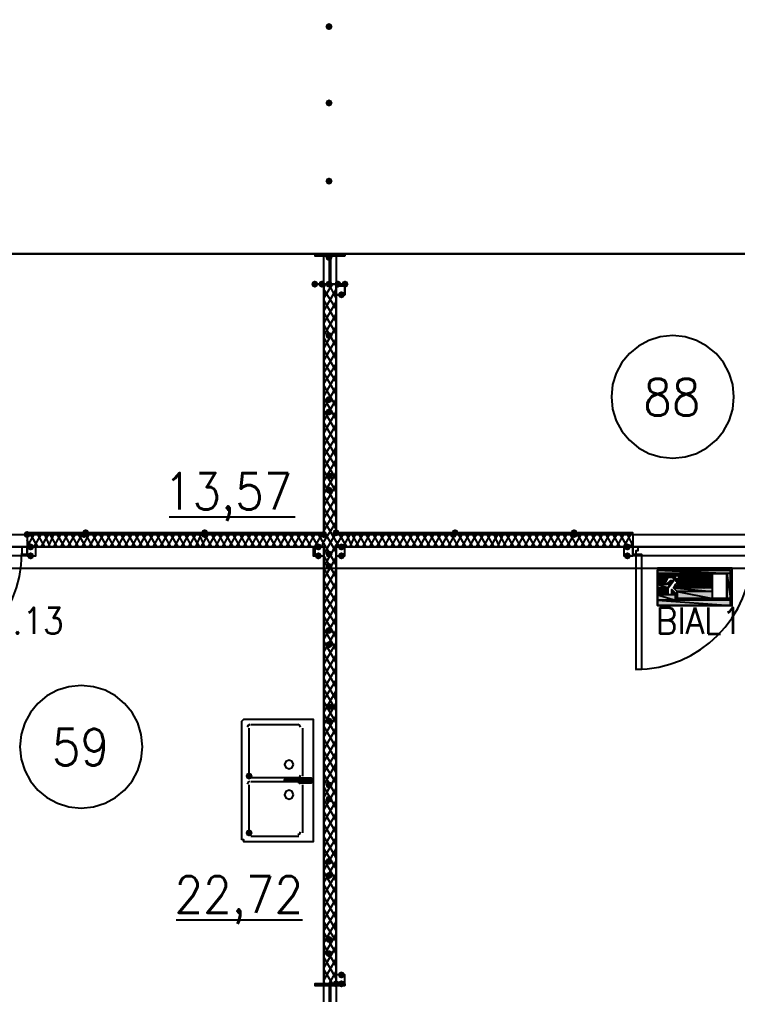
# Model space of a CAD drawing. Header units: millimetres. Extents: x 0 to 420, y 0 to 297.
# Drawn here: x 300.34 to 317.46, y 140.8 to 164.04 of the extents above; entities that cross this region are included whole.
import ezdxf

# ---------------------------------------------------------------- set-up
doc = ezdxf.new("R2010")
doc.units = ezdxf.units.MM
doc.layers.get('0').update_dxf_attribs({"linetype": 'CONTINUOUS'})
doc.styles.get("Standard").update_dxf_attribs({"font": 'STANDARD'})

msp = doc.modelspace()

# ---------------------------------------------------------------- hatches: boundary and pattern name
at = {"true_color": 0x000007}
for points in [[(307.805667, 163.872333), (307.780796, 163.812537), (307.721, 163.787667), (307.661204, 163.812537), (307.636333, 163.872333), (307.661204, 163.932129), (307.721, 163.957), (307.780796, 163.932129)], [(307.805667, 162.052), (307.780796, 161.992204), (307.721, 161.967333), (307.661204, 161.992204), (307.636333, 162.052), (307.661204, 162.111796), (307.721, 162.136667), (307.780796, 162.111796)], [(307.805667, 160.189333), (307.780796, 160.129537), (307.721, 160.104667), (307.661204, 160.129537), (307.636333, 160.189333), (307.661204, 160.249129), (307.721, 160.274), (307.780796, 160.249129)], [(307.805667, 158.369), (307.780796, 158.309204), (307.721, 158.284333), (307.661204, 158.309204), (307.636333, 158.369), (307.661204, 158.428796), (307.721, 158.453667), (307.780796, 158.428796)], [(307.467, 157.734), (307.442129, 157.674204), (307.382333, 157.649333), (307.322538, 157.674204), (307.297667, 157.734), (307.322537, 157.793796), (307.382333, 157.818667), (307.442129, 157.793796)], [(307.636333, 157.734), (307.611463, 157.674204), (307.551667, 157.649333), (307.491871, 157.674204), (307.467, 157.734), (307.491871, 157.793796), (307.551667, 157.818667), (307.611462, 157.793796)], [(307.805667, 157.734), (307.780796, 157.674204), (307.721, 157.649333), (307.661204, 157.674204), (307.636333, 157.734), (307.661204, 157.793796), (307.721, 157.818667), (307.780796, 157.793796)], [(308.017333, 157.734), (307.992462, 157.674204), (307.932667, 157.649333), (307.872871, 157.674204), (307.848, 157.734), (307.872871, 157.793796), (307.932667, 157.818667), (307.992462, 157.793796)], [(308.186667, 157.734), (308.161796, 157.674204), (308.102, 157.649333), (308.042204, 157.674204), (308.017333, 157.734), (308.042204, 157.793796), (308.102, 157.818667), (308.161796, 157.793796)], [(308.102, 157.48), (308.077129, 157.420204), (308.017333, 157.395333), (307.957538, 157.420204), (307.932667, 157.48), (307.957537, 157.539796), (308.017333, 157.564667), (308.077129, 157.539796)], [(307.805667, 156.506333), (307.780796, 156.446537), (307.721, 156.421667), (307.661204, 156.446537), (307.636333, 156.506333), (307.661204, 156.566129), (307.721, 156.591), (307.780796, 156.566129)], [(307.805667, 154.982333), (307.780796, 154.922537), (307.721, 154.897667), (307.661204, 154.922537), (307.636333, 154.982333), (307.661204, 155.042129), (307.721, 155.067), (307.780796, 155.042129)], [(307.805667, 154.686), (307.780796, 154.626204), (307.721, 154.601333), (307.661204, 154.626204), (307.636333, 154.686), (307.661204, 154.745796), (307.721, 154.770667), (307.780796, 154.745796)], [(307.805667, 153.162), (307.780796, 153.102204), (307.721, 153.077333), (307.661204, 153.102204), (307.636333, 153.162), (307.661204, 153.221796), (307.721, 153.246667), (307.780796, 153.221796)], [(307.805667, 152.823333), (307.780796, 152.763537), (307.721, 152.738667), (307.661204, 152.763537), (307.636333, 152.823333), (307.661204, 152.883129), (307.721, 152.908), (307.780796, 152.883129)], [(300.609, 151.765), (300.584129, 151.705204), (300.524333, 151.680333), (300.464538, 151.705204), (300.439667, 151.765), (300.464537, 151.824796), (300.524333, 151.849667), (300.584129, 151.824796)], [(300.693667, 151.468667), (300.668796, 151.408871), (300.609, 151.384), (300.549204, 151.408871), (300.524333, 151.468667), (300.549204, 151.528462), (300.609, 151.553333), (300.668796, 151.528463)], [(307.551667, 151.468667), (307.526796, 151.408871), (307.467, 151.384), (307.407204, 151.408871), (307.382333, 151.468667), (307.407204, 151.528462), (307.467, 151.553333), (307.526796, 151.528463)], [(308.102, 151.468667), (308.077129, 151.408871), (308.017333, 151.384), (307.957538, 151.408871), (307.932667, 151.468667), (307.957537, 151.528462), (308.017333, 151.553333), (308.077129, 151.528463)], [(314.917667, 151.468667), (314.892796, 151.408871), (314.833, 151.384), (314.773204, 151.408871), (314.748333, 151.468667), (314.773204, 151.528462), (314.833, 151.553333), (314.892796, 151.528463)], [(300.693667, 151.257), (300.668796, 151.197204), (300.609, 151.172333), (300.549204, 151.197204), (300.524333, 151.257), (300.549204, 151.316796), (300.609, 151.341667), (300.668796, 151.316796)], [(307.551667, 151.257), (307.526796, 151.197204), (307.467, 151.172333), (307.407204, 151.197204), (307.382333, 151.257), (307.407204, 151.316796), (307.467, 151.341667), (307.526796, 151.316796)], [(307.805667, 151.299333), (307.780796, 151.239537), (307.721, 151.214667), (307.661204, 151.239537), (307.636333, 151.299333), (307.661204, 151.359129), (307.721, 151.384), (307.780796, 151.359129)], [(308.102, 151.257), (308.077129, 151.197204), (308.017333, 151.172333), (307.957538, 151.197204), (307.932667, 151.257), (307.957537, 151.316796), (308.017333, 151.341667), (308.077129, 151.316796)], [(314.917667, 151.257), (314.892796, 151.197204), (314.833, 151.172333), (314.773204, 151.197204), (314.748333, 151.257), (314.773204, 151.316796), (314.833, 151.341667), (314.892796, 151.316796)], [(307.805667, 151.003), (307.780796, 150.943204), (307.721, 150.918333), (307.661204, 150.943204), (307.636333, 151.003), (307.661204, 151.062796), (307.721, 151.087667), (307.780796, 151.062796)], [(307.805667, 149.479), (307.780796, 149.419204), (307.721, 149.394333), (307.661204, 149.419204), (307.636333, 149.479), (307.661204, 149.538796), (307.721, 149.563667), (307.780796, 149.538796)], [(307.805667, 149.140333), (307.780796, 149.080537), (307.721, 149.055667), (307.661204, 149.080537), (307.636333, 149.140333), (307.661204, 149.200129), (307.721, 149.225), (307.780796, 149.200129)], [(307.805667, 147.658667), (307.780796, 147.598871), (307.721, 147.574), (307.661204, 147.598871), (307.636333, 147.658667), (307.661204, 147.718462), (307.721, 147.743333), (307.780796, 147.718463)], [(307.805667, 147.32), (307.780796, 147.260204), (307.721, 147.235333), (307.661204, 147.260204), (307.636333, 147.32), (307.661204, 147.379796), (307.721, 147.404667), (307.780796, 147.379796)], [(305.900667, 146.007667), (305.875796, 145.947871), (305.816, 145.923), (305.756204, 145.947871), (305.731333, 146.007667), (305.756204, 146.067462), (305.816, 146.092333), (305.875796, 146.067463)], [(307.805667, 145.796), (307.780796, 145.736204), (307.721, 145.711333), (307.661204, 145.736204), (307.636333, 145.796), (307.661204, 145.855796), (307.721, 145.880667), (307.780796, 145.855796)], [(307.805667, 145.457333), (307.780796, 145.397537), (307.721, 145.372667), (307.661204, 145.397537), (307.636333, 145.457333), (307.661204, 145.517129), (307.721, 145.542), (307.780796, 145.517129)], [(305.900667, 144.653), (305.875796, 144.593204), (305.816, 144.568333), (305.756204, 144.593204), (305.731333, 144.653), (305.756204, 144.712796), (305.816, 144.737667), (305.875796, 144.712796)], [(307.805667, 143.975667), (307.780796, 143.915871), (307.721, 143.891), (307.661204, 143.915871), (307.636333, 143.975667), (307.661204, 144.035462), (307.721, 144.060333), (307.780796, 144.035463)], [(307.805667, 143.637), (307.780796, 143.577204), (307.721, 143.552333), (307.661204, 143.577204), (307.636333, 143.637), (307.661204, 143.696796), (307.721, 143.721667), (307.780796, 143.696796)], [(307.805667, 142.113), (307.780796, 142.053204), (307.721, 142.028333), (307.661204, 142.053204), (307.636333, 142.113), (307.661204, 142.172796), (307.721, 142.197667), (307.780796, 142.172796)], [(307.805667, 141.774333), (307.780796, 141.714537), (307.721, 141.689667), (307.661204, 141.714537), (307.636333, 141.774333), (307.661204, 141.834129), (307.721, 141.859), (307.780796, 141.834129)], [(308.102, 141.266333), (308.077129, 141.206537), (308.017333, 141.181667), (307.957538, 141.206537), (307.932667, 141.266333), (307.957537, 141.326129), (308.017333, 141.351), (308.077129, 141.326129)], [(307.975, 141.054667), (307.950129, 140.994871), (307.890333, 140.97), (307.830538, 140.994871), (307.805667, 141.054667), (307.830537, 141.114462), (307.890333, 141.139333), (307.950129, 141.114463)], [(308.102, 141.054667), (308.077129, 140.994871), (308.017333, 140.97), (307.957538, 140.994871), (307.932667, 141.054667), (307.957537, 141.114462), (308.017333, 141.139333), (308.077129, 141.114463)]]:
    msp.add_hatch(color=0, dxfattribs=at).paths.add_polyline_path(points, flags=0)
h = msp.add_hatch(color=0, dxfattribs=at)
h.paths.add_polyline_path([(307.594, 151.807333), (300.524333, 151.807333), (307.594, 151.765)], flags=0)
h.paths.add_polyline_path([(300.524333, 151.807333), (307.594, 151.765), (300.524333, 151.765)], flags=0)
at = {"true_color": 0x0000fe}
for points in [[(301.963667, 151.765), (301.938796, 151.705204), (301.879, 151.680333), (301.819204, 151.705204), (301.794333, 151.765), (301.819204, 151.824796), (301.879, 151.849667), (301.938796, 151.824796)], [(302.006, 151.807333), (301.981129, 151.747537), (301.921333, 151.722667), (301.861537, 151.747537), (301.836667, 151.807333), (301.861537, 151.867129), (301.921333, 151.892), (301.981129, 151.867129)], [(304.842333, 151.807333), (304.817462, 151.747537), (304.757667, 151.722667), (304.697871, 151.747537), (304.673, 151.807333), (304.697871, 151.867129), (304.757667, 151.892), (304.817462, 151.867129)], [(304.842333, 151.765), (304.817462, 151.705204), (304.757667, 151.680333), (304.697871, 151.705204), (304.673, 151.765), (304.697871, 151.824796), (304.757667, 151.849667), (304.817462, 151.824796)], [(307.678667, 151.765), (307.653796, 151.705204), (307.594, 151.680333), (307.534204, 151.705204), (307.509333, 151.765), (307.534204, 151.824796), (307.594, 151.849667), (307.653796, 151.824796)], [(307.975, 151.807333), (307.950129, 151.747537), (307.890333, 151.722667), (307.830538, 151.747537), (307.805667, 151.807333), (307.830537, 151.867129), (307.890333, 151.892), (307.950129, 151.867129)], [(307.975, 151.807333), (307.950129, 151.747537), (307.890333, 151.722667), (307.830538, 151.747537), (307.805667, 151.807333), (307.830537, 151.867129), (307.890333, 151.892), (307.950129, 151.867129)], [(310.769, 151.765), (310.744129, 151.705204), (310.684333, 151.680333), (310.624537, 151.705204), (310.599667, 151.765), (310.624537, 151.824796), (310.684333, 151.849667), (310.744129, 151.824796)], [(310.811333, 151.807333), (310.786462, 151.747537), (310.726667, 151.722667), (310.666871, 151.747537), (310.642, 151.807333), (310.666871, 151.867129), (310.726667, 151.892), (310.786462, 151.867129)], [(313.647667, 151.807333), (313.622796, 151.747537), (313.563, 151.722667), (313.503204, 151.747537), (313.478333, 151.807333), (313.503204, 151.867129), (313.563, 151.892), (313.622796, 151.867129)], [(313.647667, 151.765), (313.622796, 151.705204), (313.563, 151.680333), (313.503204, 151.705204), (313.478333, 151.765), (313.503204, 151.824796), (313.563, 151.849667), (313.622796, 151.824796)]]:
    msp.add_hatch(color=0, dxfattribs=at).paths.add_polyline_path(points, flags=0)
at = {"true_color": 0x000007}
h = msp.add_hatch(color=0, dxfattribs=at)
h.paths.add_polyline_path([(314.96, 151.807333), (307.890333, 151.807333), (314.96, 151.765)], flags=0)
h.paths.add_polyline_path([(307.890333, 151.807333), (314.96, 151.765), (307.890333, 151.765)], flags=0)
at = {"true_color": 0x000052}
h = msp.add_hatch(color=0, dxfattribs=at)
h.paths.add_polyline_path([(317.288333, 150.918333), (315.552667, 150.918333), (317.288333, 150.833667)], flags=0)
h.paths.add_polyline_path([(315.552667, 150.918333), (317.288333, 150.833667), (315.552667, 150.833667)], flags=0)
h = msp.add_hatch(color=0, dxfattribs=at)
h.paths.add_polyline_path([(316.865, 150.833667), (315.552667, 150.833667), (316.865, 150.791333)], flags=0)
h.paths.add_polyline_path([(315.552667, 150.833667), (316.865, 150.791333), (315.552667, 150.791333)], flags=0)
h = msp.add_hatch(color=0, dxfattribs=at)
h.paths.add_polyline_path([(315.976, 150.791333), (315.552667, 150.791333)], flags=0)
h.paths.add_polyline_path([(315.976, 150.791333), (315.552667, 150.791333), (316.018333, 150.791333)], flags=0)
h = msp.add_hatch(color=0, dxfattribs=at)
h.paths.add_polyline_path([(315.552667, 150.791333), (315.976, 150.791333)], flags=0)
h.paths.add_polyline_path([(315.976, 150.791333), (315.552667, 150.791333)], flags=0)
h = msp.add_hatch(color=0, dxfattribs=at)
h.paths.add_polyline_path([(315.976, 150.791333), (315.552667, 150.791333), (315.976, 150.749)], flags=0)
h.paths.add_polyline_path([(315.552667, 150.791333), (315.976, 150.749), (315.552667, 150.749)], flags=0)
h = msp.add_hatch(color=0, dxfattribs=at)
h.paths.add_polyline_path([(315.552667, 150.749), (315.976, 150.749)], flags=0)
h.paths.add_polyline_path([(315.976, 150.749), (315.552667, 150.749)], flags=0)
h.paths.add_polyline_path([(315.976, 150.749), (315.552667, 150.749)], flags=0)
h.paths.add_polyline_path([(315.552667, 150.749), (315.976, 150.749)], flags=0)
h = msp.add_hatch(color=0, dxfattribs=at)
h.paths.add_polyline_path([(315.552667, 150.749), (315.976, 150.749)], flags=0)
h.paths.add_polyline_path([(315.976, 150.749), (315.552667, 150.749)], flags=0)
h = msp.add_hatch(color=0, dxfattribs=at)
h.paths.add_polyline_path([(315.806667, 150.749), (315.552667, 150.749), (315.722, 150.579667)], flags=0)
h.paths.add_polyline_path([(315.552667, 150.749), (315.722, 150.579667), (315.552667, 150.579667)], flags=0)
h = msp.add_hatch(color=0, dxfattribs=at)
h.paths.add_polyline_path([(315.933667, 150.664333), (315.849, 150.664333), (315.849, 150.579667)], flags=0)
h.paths.add_polyline_path([(315.849, 150.664333), (315.849, 150.579667), (315.764333, 150.579667)], flags=0)
h = msp.add_hatch(color=0, dxfattribs=at)
h.paths.add_polyline_path([(315.976, 150.749), (315.933667, 150.749), (315.976, 150.706667)], flags=0)
h.paths.add_polyline_path([(315.933667, 150.749), (315.976, 150.706667), (315.933667, 150.706667)], flags=0)
h = msp.add_hatch(color=0, dxfattribs=at)
h.paths.add_polyline_path([(315.933667, 150.706667), (315.976, 150.706667)], flags=0)
h.paths.add_polyline_path([(315.976, 150.706667), (315.933667, 150.706667)], flags=0)
h = msp.add_hatch(color=0, dxfattribs=at)
h.paths.add_polyline_path([(315.933667, 150.706667), (315.976, 150.706667)], flags=0)
h.paths.add_polyline_path([(315.976, 150.706667), (315.933667, 150.706667)], flags=0)
h = msp.add_hatch(color=0, dxfattribs=at)
h.paths.add_polyline_path([(316.018333, 150.791333), (315.976, 150.791333)], flags=0)
h.paths.add_polyline_path([(315.976, 150.791333), (316.018333, 150.791333)], flags=0)
h = msp.add_hatch(color=0, dxfattribs=at)
h.paths.add_polyline_path([(316.018333, 150.664333), (315.976, 150.706667)], flags=0)
h.paths.add_polyline_path([(316.018333, 150.664333), (315.976, 150.706667), (316.018333, 150.706667)], flags=0)
h = msp.add_hatch(color=0, dxfattribs=at)
h.paths.add_polyline_path([(315.976, 150.706667), (315.976, 150.664333)], flags=0)
h.paths.add_polyline_path([(315.976, 150.664333), (315.976, 150.706667)], flags=0)
h = msp.add_hatch(color=0, dxfattribs=at)
h.paths.add_polyline_path([(315.976, 150.664333), (316.018333, 150.664333)], flags=0)
h.paths.add_polyline_path([(316.018333, 150.664333), (315.976, 150.664333)], flags=0)
h = msp.add_hatch(color=0, dxfattribs=at)
h.paths.add_polyline_path([(315.976, 150.664333), (316.865, 150.664333)], flags=0)
h.paths.add_polyline_path([(316.865, 150.664333), (315.976, 150.664333)], flags=0)
h = msp.add_hatch(color=0, dxfattribs=at)
h.paths.add_polyline_path([(316.018333, 150.791333), (316.865, 150.791333)], flags=0)
h.paths.add_polyline_path([(316.865, 150.791333), (316.018333, 150.791333)], flags=0)
for points in [[(316.018333, 150.791333), (316.060667, 150.791333)], [(316.060667, 150.791333), (316.060667, 150.749)], [(316.060667, 150.749), (316.060667, 150.706667)], [(315.891333, 150.452667), (315.933667, 150.410333), (315.891333, 150.410333)]]:
    msp.add_hatch(color=0, dxfattribs=at).paths.add_polyline_path(points, flags=0)
h = msp.add_hatch(color=0, dxfattribs=at)
h.paths.add_polyline_path([(316.018333, 150.791333), (316.865, 150.791333)], flags=0)
h.paths.add_polyline_path([(316.865, 150.791333), (316.018333, 150.791333)], flags=0)
h = msp.add_hatch(color=0, dxfattribs=at)
h.paths.add_polyline_path([(316.060667, 150.664333), (316.060667, 150.706667)], flags=0)
h.paths.add_polyline_path([(316.060667, 150.706667), (316.060667, 150.664333), (316.018333, 150.664333)], flags=0)
h = msp.add_hatch(color=0, dxfattribs=at)
h.paths.add_polyline_path([(316.865, 150.664333), (316.060667, 150.664333)], flags=0)
h.paths.add_polyline_path([(316.060667, 150.664333), (316.865, 150.664333), (316.018333, 150.664333)], flags=0)
h = msp.add_hatch(color=0, dxfattribs=at)
h.paths.add_polyline_path([(316.865, 150.664333), (316.018333, 150.664333), (316.865, 150.622)], flags=0)
h.paths.add_polyline_path([(316.018333, 150.664333), (316.865, 150.622), (316.018333, 150.622)], flags=0)
h = msp.add_hatch(color=0, dxfattribs=at)
h.paths.add_polyline_path([(316.653333, 150.622), (316.018333, 150.622), (316.695667, 150.579667)], flags=0)
h.paths.add_polyline_path([(316.018333, 150.622), (316.695667, 150.579667), (316.018333, 150.579667)], flags=0)
h = msp.add_hatch(color=0, dxfattribs=at)
h.paths.add_polyline_path([(316.060667, 150.791333), (316.865, 150.791333)], flags=0)
h.paths.add_polyline_path([(316.865, 150.791333), (316.060667, 150.791333)], flags=0)
h = msp.add_hatch(color=0, dxfattribs=at)
h.paths.add_polyline_path([(316.060667, 150.791333), (316.865, 150.791333)], flags=0)
h.paths.add_polyline_path([(316.865, 150.791333), (316.060667, 150.791333)], flags=0)
h = msp.add_hatch(color=0, dxfattribs=at)
h.paths.add_polyline_path([(316.865, 150.791333), (316.060667, 150.791333), (316.865, 150.749)], flags=0)
h.paths.add_polyline_path([(316.060667, 150.791333), (316.865, 150.749), (316.060667, 150.749)], flags=0)
h = msp.add_hatch(color=0, dxfattribs=at)
h.paths.add_polyline_path([(316.865, 150.749), (316.060667, 150.749)], flags=0)
h.paths.add_polyline_path([(316.060667, 150.749), (316.865, 150.749), (316.103, 150.749)], flags=0)
h = msp.add_hatch(color=0, dxfattribs=at)
h.paths.add_polyline_path([(316.865, 150.749), (316.060667, 150.749)], flags=0)
h.paths.add_polyline_path([(316.060667, 150.749), (316.865, 150.749), (316.103, 150.749)], flags=0)
h = msp.add_hatch(color=0, dxfattribs=at)
h.paths.add_polyline_path([(316.865, 150.706667), (316.103, 150.706667)], flags=0)
h.paths.add_polyline_path([(316.103, 150.706667), (316.865, 150.706667), (316.060667, 150.706667)], flags=0)
h = msp.add_hatch(color=0, dxfattribs=at)
h.paths.add_polyline_path([(316.060667, 150.706667), (316.865, 150.706667)], flags=0)
h.paths.add_polyline_path([(316.865, 150.706667), (316.060667, 150.706667)], flags=0)
h = msp.add_hatch(color=0, dxfattribs=at)
h.paths.add_polyline_path([(316.060667, 150.706667), (316.865, 150.706667)], flags=0)
h.paths.add_polyline_path([(316.865, 150.706667), (316.060667, 150.706667)], flags=0)
h = msp.add_hatch(color=0, dxfattribs=at)
h.paths.add_polyline_path([(316.060667, 150.706667), (316.865, 150.706667)], flags=0)
h.paths.add_polyline_path([(316.865, 150.706667), (316.060667, 150.706667)], flags=0)
h = msp.add_hatch(color=0, dxfattribs=at)
h.paths.add_polyline_path([(316.060667, 150.706667), (316.865, 150.706667)], flags=0)
h.paths.add_polyline_path([(316.865, 150.706667), (316.060667, 150.706667)], flags=0)
h = msp.add_hatch(color=0, dxfattribs=at)
h.paths.add_polyline_path([(316.060667, 150.706667), (316.865, 150.706667)], flags=0)
h.paths.add_polyline_path([(316.865, 150.706667), (316.060667, 150.706667)], flags=0)
h = msp.add_hatch(color=0, dxfattribs=at)
h.paths.add_polyline_path([(316.865, 150.706667), (316.060667, 150.706667), (316.865, 150.664333)], flags=0)
h.paths.add_polyline_path([(316.060667, 150.706667), (316.865, 150.664333), (316.060667, 150.664333)], flags=0)
h = msp.add_hatch(color=0, dxfattribs=at)
h.paths.add_polyline_path([(316.103, 150.749), (316.865, 150.749)], flags=0)
h.paths.add_polyline_path([(316.865, 150.749), (316.103, 150.749)], flags=0)
h = msp.add_hatch(color=0, dxfattribs=at)
h.paths.add_polyline_path([(316.103, 150.749), (316.865, 150.749)], flags=0)
h.paths.add_polyline_path([(316.865, 150.749), (316.103, 150.749)], flags=0)
h = msp.add_hatch(color=0, dxfattribs=at)
h.paths.add_polyline_path([(316.865, 150.749), (316.103, 150.749), (316.865, 150.706667)], flags=0)
h.paths.add_polyline_path([(316.103, 150.749), (316.865, 150.706667), (316.103, 150.706667)], flags=0)
h = msp.add_hatch(color=0, dxfattribs=at)
h.paths.add_polyline_path([(316.865, 150.622), (316.738, 150.622), (316.865, 150.537333)], flags=0)
h.paths.add_polyline_path([(316.738, 150.622), (316.865, 150.537333), (316.780333, 150.537333)], flags=0)
h = msp.add_hatch(color=0, dxfattribs=at)
h.paths.add_polyline_path([(317.288333, 150.833667), (317.203667, 150.833667), (317.288333, 150.241)], flags=0)
h.paths.add_polyline_path([(317.203667, 150.833667), (317.288333, 150.241), (317.203667, 150.241)], flags=0)
h = msp.add_hatch(color=0, dxfattribs=at)
h.paths.add_polyline_path([(315.764333, 150.579667), (315.552667, 150.579667)], flags=0)
h.paths.add_polyline_path([(315.764333, 150.579667), (315.552667, 150.579667), (315.722, 150.579667)], flags=0)
h = msp.add_hatch(color=0, dxfattribs=at)
h.paths.add_polyline_path([(315.849, 150.579667), (315.552667, 150.579667), (315.806667, 150.495)], flags=0)
h.paths.add_polyline_path([(315.552667, 150.579667), (315.806667, 150.495), (315.552667, 150.495)], flags=0)
h = msp.add_hatch(color=0, dxfattribs=at)
h.paths.add_polyline_path([(315.806667, 150.495), (315.552667, 150.495), (315.806667, 150.368)], flags=0)
h.paths.add_polyline_path([(315.552667, 150.495), (315.806667, 150.368), (315.552667, 150.368)], flags=0)
h = msp.add_hatch(color=0, dxfattribs=at)
h.paths.add_polyline_path([(315.933667, 150.410333), (315.891333, 150.410333), (315.976, 150.368)], flags=0)
h.paths.add_polyline_path([(315.891333, 150.410333), (315.976, 150.368), (315.891333, 150.368)], flags=0)
h = msp.add_hatch(color=0, dxfattribs=at)
h.paths.add_polyline_path([(316.695667, 150.537333), (315.976, 150.537333), (316.653333, 150.495)], flags=0)
h.paths.add_polyline_path([(315.976, 150.537333), (316.653333, 150.495), (315.933667, 150.495)], flags=0)
h = msp.add_hatch(color=0, dxfattribs=at)
h.paths.add_polyline_path([(316.865, 150.495), (315.933667, 150.495), (316.865, 150.410333)], flags=0)
h.paths.add_polyline_path([(315.933667, 150.495), (316.865, 150.410333), (316.018333, 150.410333)], flags=0)
h = msp.add_hatch(color=0, dxfattribs=at)
h.paths.add_polyline_path([(316.865, 150.410333), (316.018333, 150.410333), (316.865, 150.241)], flags=0)
h.paths.add_polyline_path([(316.018333, 150.410333), (316.865, 150.241), (316.018333, 150.241)], flags=0)
h = msp.add_hatch(color=0, dxfattribs=at)
h.paths.add_polyline_path([(316.738, 150.579667), (316.145333, 150.579667)], flags=0)
h.paths.add_polyline_path([(316.738, 150.579667), (316.145333, 150.579667), (316.695667, 150.579667)], flags=0)
h = msp.add_hatch(color=0, dxfattribs=at)
h.paths.add_polyline_path([(316.187667, 150.579667), (316.145333, 150.579667), (316.187667, 150.537333)], flags=0)
h.paths.add_polyline_path([(316.145333, 150.579667), (316.187667, 150.537333), (316.145333, 150.537333)], flags=0)
h = msp.add_hatch(color=0, dxfattribs=at)
h.paths.add_polyline_path([(316.695667, 150.537333), (316.145333, 150.537333)], flags=0)
h.paths.add_polyline_path([(316.695667, 150.537333), (316.145333, 150.537333), (316.738, 150.537333)], flags=0)
h = msp.add_hatch(color=0, dxfattribs=at)
h.paths.add_polyline_path([(316.865, 150.537333), (316.780333, 150.537333), (316.865, 150.495)], flags=0)
h.paths.add_polyline_path([(316.780333, 150.537333), (316.865, 150.495), (316.738, 150.495)], flags=0)
h = msp.add_hatch(color=0, dxfattribs=at)
h.paths.add_polyline_path([(315.679667, 150.368), (315.552667, 150.368), (315.679667, 150.325667)], flags=0)
h.paths.add_polyline_path([(315.552667, 150.368), (315.679667, 150.325667), (315.552667, 150.325667)], flags=0)
h = msp.add_hatch(color=0, dxfattribs=at)
h.paths.add_polyline_path([(315.976, 150.325667), (315.552667, 150.325667), (315.976, 150.198667)], flags=0)
h.paths.add_polyline_path([(315.552667, 150.325667), (315.976, 150.198667), (315.552667, 150.198667)], flags=0)
h = msp.add_hatch(color=0, dxfattribs=at)
h.paths.add_polyline_path([(317.288333, 150.198667), (315.552667, 150.198667), (317.288333, 150.071667)], flags=0)
h.paths.add_polyline_path([(315.552667, 150.198667), (317.288333, 150.071667), (315.552667, 150.071667)], flags=0)
h = msp.add_hatch(color=0, dxfattribs=at)
h.paths.add_polyline_path([(315.976, 150.368), (315.891333, 150.368), (315.976, 150.325667)], flags=0)
h.paths.add_polyline_path([(315.891333, 150.368), (315.976, 150.325667), (315.891333, 150.325667)], flags=0)
h = msp.add_hatch(color=0, dxfattribs=at)
h.paths.add_polyline_path([(317.288333, 150.241), (316.018333, 150.241), (317.288333, 150.198667)], flags=0)
h.paths.add_polyline_path([(316.018333, 150.241), (317.288333, 150.198667), (316.018333, 150.198667)], flags=0)

# ---------------------------------------------------------------- linework, layer by layer
at = {"color": 0, "true_color": 0x000008}
msp.add_lwpolyline([(255.185333, 158.453667), (376.639667, 158.453667), (376.639667, 169.291), (255.185333, 169.291)], close=True, dxfattribs=at)
at = {"color": 0, "true_color": 0x0000ab}
for points in [[(290.491333, 151.765), (307.594, 151.765), (307.594, 158.453667), (290.491333, 158.453667)], [(307.890333, 151.765), (324.993, 151.765), (324.993, 158.453667), (307.890333, 158.453667)]]:
    msp.add_lwpolyline(points, close=True, dxfattribs=at)
at = {"color": 0, "true_color": 0x000007}
for points in [[(307.382333, 158.453667), (307.382333, 158.411333)], [(307.551667, 158.453667), (307.551667, 158.411333)], [(307.721, 158.453667), (307.721, 157.734)], [(307.932667, 158.453667), (307.932667, 158.411333)], [(308.102, 158.453667), (308.102, 158.411333)], [(307.594, 157.649333), (307.636333, 157.734)], [(307.594, 157.395333), (307.805667, 157.734)], [(307.594, 157.734), (307.594, 151.765)], [(307.890333, 151.765), (307.890333, 157.734), (307.594, 157.734)], [(307.594, 157.099), (307.890333, 157.607)], [(307.890333, 157.141333), (307.594, 157.607)], [(307.890333, 157.395333), (307.721, 157.734)], [(307.890333, 157.691667), (307.890333, 157.734)], [(308.017333, 157.734), (308.017333, 157.691667)], [(307.890333, 156.845), (307.594, 157.353)], [(307.594, 156.802667), (307.890333, 157.310667)], [(307.890333, 156.548667), (307.594, 157.056667)], [(307.594, 156.506333), (307.890333, 157.014333)], [(307.890333, 156.252333), (307.594, 156.760333)], [(307.594, 156.21), (307.890333, 156.718)], [(307.890333, 155.956), (307.594, 156.464)], [(307.594, 155.913667), (307.890333, 156.421667)], [(317.373, 155.045833), (317.343328, 155.340175), (317.258227, 155.614326), (317.12357, 155.862413), (316.94523, 156.078563), (316.72908, 156.256903), (316.480993, 156.39156), (316.206842, 156.476661), (315.9125, 156.506333), (315.618158, 156.476661), (315.344007, 156.39156), (315.09592, 156.256903), (314.87977, 156.078563), (314.70143, 155.862413), (314.566773, 155.614326), (314.481672, 155.340175), (314.452, 155.045833)], [(307.890333, 155.659667), (307.594, 156.167667)], [(307.594, 155.617333), (307.890333, 156.125333)], [(307.890333, 155.405667), (307.594, 155.871333)], [(307.594, 155.363333), (307.890333, 155.829)], [(307.890333, 155.109333), (307.594, 155.617333)], [(307.594, 155.067), (307.890333, 155.575)], [(307.890333, 154.813), (307.594, 155.321)], [(307.594, 154.770667), (307.890333, 155.278667)], [(307.890333, 154.516667), (307.594, 155.024667)], [(314.452, 155.045833), (314.481672, 154.751492), (314.566773, 154.477341), (314.70143, 154.229254), (314.87977, 154.013104), (315.09592, 153.834764), (315.344007, 153.700107), (315.618158, 153.615005), (315.9125, 153.585333), (316.206842, 153.615005), (316.480993, 153.700107), (316.72908, 153.834764), (316.94523, 154.013104), (317.12357, 154.229254), (317.258227, 154.477341), (317.343328, 154.751492), (317.373, 155.045833)], [(307.594, 154.474333), (307.890333, 154.982333)], [(307.890333, 154.220333), (307.594, 154.728333)], [(307.594, 154.178), (307.890333, 154.686)], [(307.890333, 153.924), (307.594, 154.432)], [(307.594, 153.881667), (307.890333, 154.389667)], [(307.890333, 153.627667), (307.594, 154.135667)], [(307.594, 153.627667), (307.890333, 154.093333)], [(307.594, 153.331333), (307.890333, 153.839333)], [(307.890333, 153.373667), (307.594, 153.839333)], [(307.890333, 153.077333), (307.594, 153.585333)], [(307.594, 153.035), (307.890333, 153.543)], [(307.890333, 152.781), (307.594, 153.289)], [(307.594, 152.738667), (307.890333, 153.246667)], [(307.890333, 152.484667), (307.594, 152.992667)], [(307.594, 152.442333), (307.890333, 152.950333)], [(307.890333, 152.188333), (307.594, 152.696333)], [(307.594, 152.146), (307.890333, 152.654)], [(307.890333, 151.892), (307.594, 152.4)], [(307.594, 151.849667), (307.890333, 152.357667)], [(303.911, 152.188333), (306.916667, 152.188333)], [(307.890333, 151.595667), (307.594, 152.103667)], [(307.594, 151.595667), (307.890333, 152.061333)], [(307.594, 151.765), (300.524333, 151.765), (307.594, 151.807333), (300.524333, 151.807333)], [(300.524333, 151.468667), (300.693667, 151.765)], [(300.524333, 151.765), (300.524333, 151.468667)], [(300.524333, 151.765), (300.524333, 151.468667)], [(307.594, 151.765), (300.524333, 151.765)], [(300.778333, 151.468667), (300.609, 151.765)], [(300.693667, 151.468667), (300.863, 151.765)], [(300.947667, 151.468667), (300.778333, 151.765)], [(300.863, 151.468667), (301.032333, 151.765)], [(301.074667, 151.468667), (300.947667, 151.765)], [(301.032333, 151.468667), (301.159333, 151.765)], [(301.244, 151.468667), (301.074667, 151.765)], [(301.159333, 151.468667), (301.328667, 151.765)], [(301.413333, 151.468667), (301.244, 151.765)], [(301.328667, 151.468667), (301.498, 151.765)], [(301.582667, 151.468667), (301.413333, 151.765)], [(301.498, 151.468667), (301.667333, 151.765)], [(301.752, 151.468667), (301.582667, 151.765)], [(301.667333, 151.468667), (301.836667, 151.765)], [(301.921333, 151.468667), (301.752, 151.765)], [(301.836667, 151.468667), (302.006, 151.765)], [(302.090667, 151.468667), (301.921333, 151.765)], [(302.006, 151.468667), (302.175333, 151.765)], [(302.26, 151.468667), (302.090667, 151.765)], [(302.175333, 151.468667), (302.344667, 151.765)], [(302.429333, 151.468667), (302.26, 151.765)], [(302.344667, 151.468667), (302.514, 151.765)], [(302.598667, 151.468667), (302.429333, 151.765)], [(302.514, 151.468667), (302.683333, 151.765)], [(302.768, 151.468667), (302.598667, 151.765)], [(302.683333, 151.468667), (302.852667, 151.765)], [(302.937333, 151.468667), (302.768, 151.765)], [(302.852667, 151.468667), (303.022, 151.765)], [(303.106667, 151.468667), (302.937333, 151.765)], [(303.022, 151.468667), (303.191333, 151.765)], [(303.276, 151.468667), (303.106667, 151.765)], [(303.191333, 151.468667), (303.360667, 151.765)], [(303.445333, 151.468667), (303.276, 151.765)], [(303.360667, 151.468667), (303.53, 151.765)], [(303.614667, 151.468667), (303.445333, 151.765)], [(303.53, 151.468667), (303.699333, 151.765)], [(303.784, 151.468667), (303.614667, 151.765)], [(303.699333, 151.468667), (303.868667, 151.765)], [(303.953333, 151.468667), (303.784, 151.765)], [(303.868667, 151.468667), (304.038, 151.765)], [(304.122667, 151.468667), (303.953333, 151.765)], [(304.038, 151.468667), (304.207333, 151.765)], [(304.292, 151.468667), (304.122667, 151.765)], [(304.207333, 151.468667), (304.376667, 151.765)], [(304.461333, 151.468667), (304.292, 151.765)], [(304.376667, 151.468667), (304.546, 151.765)], [(304.630667, 151.468667), (304.461333, 151.765)], [(304.546, 151.468667), (304.673, 151.765)], [(304.757667, 151.468667), (304.630667, 151.765)], [(304.673, 151.468667), (304.842333, 151.765)], [(304.927, 151.468667), (304.757667, 151.765)], [(304.842333, 151.468667), (305.011667, 151.765)], [(305.096333, 151.468667), (304.927, 151.765)], [(305.011667, 151.468667), (305.181, 151.765)], [(305.265667, 151.468667), (305.096333, 151.765)], [(305.181, 151.468667), (305.350333, 151.765)], [(305.435, 151.468667), (305.265667, 151.765)], [(305.350333, 151.468667), (305.519667, 151.765)], [(305.604333, 151.468667), (305.435, 151.765)], [(305.519667, 151.468667), (305.689, 151.765)], [(305.773667, 151.468667), (305.604333, 151.765)], [(305.689, 151.468667), (305.858333, 151.765)], [(305.943, 151.468667), (305.773667, 151.765)], [(305.858333, 151.468667), (306.027667, 151.765)], [(306.112333, 151.468667), (305.943, 151.765)], [(306.027667, 151.468667), (306.197, 151.765)], [(306.281667, 151.468667), (306.112333, 151.765)], [(306.197, 151.468667), (306.366333, 151.765)], [(306.451, 151.468667), (306.281667, 151.765)], [(306.366333, 151.468667), (306.535667, 151.765)], [(306.620333, 151.468667), (306.451, 151.765)], [(306.535667, 151.468667), (306.705, 151.765)], [(306.789667, 151.468667), (306.620333, 151.765)], [(306.705, 151.468667), (306.874333, 151.765)], [(306.959, 151.468667), (306.789667, 151.765)], [(306.874333, 151.468667), (307.043667, 151.765)], [(307.128333, 151.468667), (306.959, 151.765)], [(307.043667, 151.468667), (307.213, 151.765)], [(307.297667, 151.468667), (307.128333, 151.765)], [(307.213, 151.468667), (307.382333, 151.765)], [(307.467, 151.468667), (307.297667, 151.765)], [(307.382333, 151.468667), (307.551667, 151.765)], [(307.594, 151.553333), (307.467, 151.765)], [(307.890333, 151.341667), (307.594, 151.849667)], [(307.594, 151.299333), (307.890333, 151.807333)], [(314.96, 151.807333), (307.890333, 151.807333), (314.96, 151.807333), (307.890333, 151.765)], [(307.890333, 151.511), (308.059667, 151.765)], [(314.96, 151.765), (307.890333, 151.765)], [(308.144333, 151.468667), (307.975, 151.765)], [(308.059667, 151.468667), (308.229, 151.765)], [(308.271333, 151.468667), (308.144333, 151.765)], [(308.229, 151.468667), (308.356, 151.765)], [(308.440667, 151.468667), (308.271333, 151.765)], [(308.356, 151.468667), (308.525333, 151.765)], [(308.61, 151.468667), (308.440667, 151.765)], [(308.525333, 151.468667), (308.694667, 151.765)], [(308.779333, 151.468667), (308.61, 151.765)], [(308.694667, 151.468667), (308.864, 151.765)], [(308.948667, 151.468667), (308.779333, 151.765)], [(308.864, 151.468667), (309.033333, 151.765)], [(309.118, 151.468667), (308.948667, 151.765)], [(309.033333, 151.468667), (309.202667, 151.765)], [(309.287333, 151.468667), (309.118, 151.765)], [(309.202667, 151.468667), (309.372, 151.765)], [(309.456667, 151.468667), (309.287333, 151.765)], [(309.372, 151.468667), (309.541333, 151.765)], [(309.626, 151.468667), (309.456667, 151.765)], [(309.541333, 151.468667), (309.710667, 151.765)], [(309.795333, 151.468667), (309.626, 151.765)], [(309.710667, 151.468667), (309.88, 151.765)], [(309.964667, 151.468667), (309.795333, 151.765)], [(309.88, 151.468667), (310.049333, 151.765)], [(310.134, 151.468667), (309.964667, 151.765)], [(310.049333, 151.468667), (310.218667, 151.765)], [(310.303333, 151.468667), (310.134, 151.765)], [(310.218667, 151.468667), (310.388, 151.765)], [(310.472667, 151.468667), (310.303333, 151.765)], [(310.388, 151.468667), (310.557333, 151.765)], [(310.642, 151.468667), (310.472667, 151.765)], [(310.557333, 151.468667), (310.726667, 151.765)], [(310.811333, 151.468667), (310.642, 151.765)], [(310.726667, 151.468667), (310.896, 151.765)], [(310.980667, 151.468667), (310.811333, 151.765)], [(310.896, 151.468667), (311.065333, 151.765)], [(311.15, 151.468667), (310.980667, 151.765)], [(311.065333, 151.468667), (311.234667, 151.765)], [(311.319333, 151.468667), (311.15, 151.765)], [(311.234667, 151.468667), (311.404, 151.765)], [(311.488667, 151.468667), (311.319333, 151.765)], [(311.404, 151.468667), (311.573333, 151.765)], [(311.658, 151.468667), (311.488667, 151.765)], [(311.573333, 151.468667), (311.742667, 151.765)], [(311.785, 151.468667), (311.658, 151.765)], [(311.742667, 151.468667), (311.869667, 151.765)], [(311.954333, 151.468667), (311.785, 151.765)], [(311.869667, 151.468667), (312.039, 151.765)], [(312.123667, 151.468667), (311.954333, 151.765)], [(312.039, 151.468667), (312.208333, 151.765)], [(312.293, 151.468667), (312.123667, 151.765)], [(312.208333, 151.468667), (312.377667, 151.765)], [(312.462333, 151.468667), (312.293, 151.765)], [(312.377667, 151.468667), (312.547, 151.765)], [(312.631667, 151.468667), (312.462333, 151.765)], [(312.547, 151.468667), (312.716333, 151.765)], [(312.801, 151.468667), (312.631667, 151.765)], [(312.716333, 151.468667), (312.885667, 151.765)], [(312.970333, 151.468667), (312.801, 151.765)], [(312.885667, 151.468667), (313.055, 151.765)], [(313.139667, 151.468667), (312.970333, 151.765)], [(313.055, 151.468667), (313.224333, 151.765)], [(313.309, 151.468667), (313.139667, 151.765)], [(313.224333, 151.468667), (313.393667, 151.765)], [(313.478333, 151.468667), (313.309, 151.765)], [(313.393667, 151.468667), (313.563, 151.765)], [(313.647667, 151.468667), (313.478333, 151.765)], [(313.563, 151.468667), (313.732333, 151.765)], [(313.817, 151.468667), (313.647667, 151.765)], [(313.732333, 151.468667), (313.901667, 151.765)], [(313.986333, 151.468667), (313.817, 151.765)], [(313.901667, 151.468667), (314.071, 151.765)], [(314.155667, 151.468667), (313.986333, 151.765)], [(314.071, 151.468667), (314.240333, 151.765)], [(314.325, 151.468667), (314.155667, 151.765)], [(314.240333, 151.468667), (314.409667, 151.765)], [(314.494333, 151.468667), (314.325, 151.765)], [(314.409667, 151.468667), (314.579, 151.765)], [(314.663667, 151.468667), (314.494333, 151.765)], [(314.579, 151.468667), (314.748333, 151.765)], [(314.833, 151.468667), (314.663667, 151.765)], [(314.748333, 151.468667), (314.917667, 151.765)], [(314.96, 151.511), (314.833, 151.765)], [(314.96, 151.765), (314.96, 151.468667)], [(314.96, 151.765), (314.96, 151.468667)], [(300.609, 151.468667), (300.524333, 151.638)], [(307.551667, 151.468667), (307.594, 151.595667)], [(307.890333, 151.045333), (307.594, 151.553333)], [(307.975, 151.468667), (307.890333, 151.595667)], [(314.917667, 151.468667), (314.96, 151.595667)], [(297.6245, 148.547667), (297.908006, 148.561982), (298.183323, 148.604001), (298.449056, 148.672328), (298.703812, 148.76557), (298.946197, 148.882333), (299.174817, 149.021223), (299.388279, 149.180847), (299.585189, 149.359811), (299.764153, 149.556721), (299.923777, 149.770183), (300.062667, 149.998803), (300.17943, 150.241188), (300.272672, 150.495944), (300.340999, 150.761677), (300.383018, 151.036994), (300.397333, 151.3205)], [(299.042667, 151.468667), (300.524333, 151.468667), (300.524333, 151.384)], [(300.524333, 151.384), (300.524333, 151.257), (299.042667, 151.257)], [(300.524333, 151.468667), (307.594, 151.468667)], [(307.594, 151.003), (307.890333, 151.511)], [(307.594, 151.468667), (307.594, 141.054667), (307.890333, 141.054667), (307.890333, 151.468667)], [(307.890333, 151.468667), (314.96, 151.468667)], [(314.96, 151.384), (314.96, 151.468667), (316.441667, 151.468667)], [(316.441667, 151.257), (314.96, 151.257), (314.96, 151.384)], [(315.0235, 148.547667), (315.307006, 148.561982), (315.582323, 148.604001), (315.848056, 148.672328), (316.102812, 148.76557), (316.345197, 148.882333), (316.573817, 149.021223), (316.787279, 149.180847), (316.984189, 149.359811), (317.163153, 149.556721), (317.322777, 149.770183), (317.461667, 149.998803), (317.57843, 150.241188), (317.671672, 150.495944), (317.739999, 150.761677), (317.782018, 151.036994), (317.796333, 151.3205)], [(316.441667, 151.468667), (317.881, 151.468667), (317.881, 151.384)], [(317.881, 151.384), (317.881, 151.257), (316.441667, 151.257)], [(307.890333, 150.749), (307.594, 151.257)], [(307.594, 150.706667), (307.890333, 151.214667)], [(307.890333, 150.452667), (307.594, 150.960667)], [(307.594, 150.410333), (307.890333, 150.918333)], [(307.890333, 150.156333), (307.594, 150.664333)], [(307.594, 150.114), (307.890333, 150.622)], [(307.890333, 149.86), (307.594, 150.368)], [(307.594, 149.86), (307.890333, 150.325667)], [(307.594, 149.563667), (307.890333, 150.071667)], [(307.890333, 149.606), (307.594, 150.071667)], [(307.890333, 149.309667), (307.594, 149.817667)], [(307.594, 149.267333), (307.890333, 149.775333)], [(307.890333, 149.013333), (307.594, 149.521333)], [(307.594, 148.971), (307.890333, 149.479)], [(307.890333, 148.717), (307.594, 149.225)], [(307.594, 148.674667), (307.890333, 149.182667)], [(307.890333, 148.420667), (307.594, 148.928667)], [(307.594, 148.378333), (307.890333, 148.886333)], [(307.890333, 148.124333), (307.594, 148.632333)], [(307.594, 148.082), (307.890333, 148.59)], [(307.890333, 147.828), (307.594, 148.336)], [(307.594, 147.828), (307.890333, 148.293667)], [(303.276, 146.706167), (303.246328, 147.000508), (303.161227, 147.274659), (303.02657, 147.522746), (302.84823, 147.738896), (302.63208, 147.917236), (302.383993, 148.051893), (302.109842, 148.136995), (301.8155, 148.166667), (301.521158, 148.136995), (301.247007, 148.051893), (300.99892, 147.917236), (300.78277, 147.738896), (300.60443, 147.522746), (300.469773, 147.274659), (300.384672, 147.000508), (300.355, 146.706167)], [(307.890333, 147.574), (307.594, 148.082)], [(307.594, 147.531667), (307.890333, 148.039667)], [(307.890333, 147.277667), (307.594, 147.785667)], [(307.594, 147.235333), (307.890333, 147.743333)], [(307.890333, 146.981333), (307.594, 147.489333)], [(307.594, 146.939), (307.890333, 147.447)], [(305.837167, 147.235333), (305.792265, 147.216735), (305.773667, 147.171833)], [(305.816, 146.007667), (305.816, 147.150667)], [(305.858333, 147.235333), (307.001333, 147.235333)], [(307.043667, 147.171833), (307.025068, 147.216735), (306.980167, 147.235333)], [(307.086, 147.150667), (307.086, 146.007667)], [(307.890333, 146.685), (307.594, 147.193)], [(307.594, 146.642667), (307.890333, 147.150667)], [(307.890333, 146.388667), (307.594, 146.896667)], [(300.355, 146.706167), (300.384672, 146.411825), (300.469773, 146.137674), (300.60443, 145.889587), (300.78277, 145.673437), (300.99892, 145.495097), (301.247007, 145.36044), (301.521158, 145.275339), (301.8155, 145.245667), (302.109842, 145.275339), (302.383993, 145.36044), (302.63208, 145.495097), (302.84823, 145.673437), (303.02657, 145.889587), (303.161227, 146.137674), (303.246328, 146.411825), (303.276, 146.706167)], [(307.594, 146.346333), (307.890333, 146.854333)], [(307.890333, 146.092333), (307.594, 146.600333)], [(307.594, 146.092333), (307.890333, 146.558)], [(307.594, 145.796), (307.890333, 146.304)], [(307.890333, 145.838333), (307.594, 146.304)], [(305.773667, 146.028833), (305.792265, 145.983932), (305.837167, 145.965333)], [(307.001333, 145.965333), (305.858333, 145.965333)], [(306.980167, 145.965333), (307.025068, 145.983932), (307.043667, 146.028833)], [(307.890333, 145.542), (307.594, 146.05)], [(307.594, 145.499667), (307.890333, 146.007667)], [(305.837167, 145.880667), (305.792265, 145.862068), (305.773667, 145.817167)], [(305.816, 144.653), (305.816, 145.796)], [(305.858333, 145.880667), (307.001333, 145.880667)], [(307.043667, 145.817167), (307.025068, 145.862068), (306.980167, 145.880667)], [(307.086, 145.796), (307.086, 144.653)], [(307.890333, 145.245667), (307.594, 145.753667)], [(307.594, 145.203333), (307.890333, 145.711333)], [(307.890333, 144.949333), (307.594, 145.457333)], [(307.594, 144.907), (307.890333, 145.415)], [(307.890333, 144.653), (307.594, 145.161)], [(307.594, 144.610667), (307.890333, 145.118667)], [(307.890333, 144.356667), (307.594, 144.864667)], [(307.594, 144.314333), (307.890333, 144.822333)], [(305.773667, 144.674167), (305.792265, 144.629265), (305.837167, 144.610667)], [(307.001333, 144.568333), (305.858333, 144.568333)], [(306.980167, 144.610667), (307.025068, 144.629265), (307.043667, 144.674167)], [(307.890333, 144.060333), (307.594, 144.568333)], [(307.594, 144.060333), (307.890333, 144.526)], [(307.594, 143.764), (307.890333, 144.272)], [(307.890333, 143.806333), (307.594, 144.272)], [(307.890333, 143.51), (307.594, 144.018)], [(307.594, 143.467667), (307.890333, 143.975667)], [(307.890333, 143.213667), (307.594, 143.721667)], [(307.594, 143.171333), (307.890333, 143.679333)], [(307.890333, 142.917333), (307.594, 143.425333)], [(307.594, 142.875), (307.890333, 143.383)], [(307.890333, 142.621), (307.594, 143.129)], [(307.594, 142.578667), (307.890333, 143.086667)], [(307.890333, 142.324667), (307.594, 142.832667)], [(307.594, 142.324667), (307.890333, 142.790333)], [(304.080333, 142.578667), (307.086, 142.578667)], [(307.594, 142.028333), (307.890333, 142.536333)], [(307.890333, 142.070667), (307.594, 142.536333)], [(307.890333, 141.774333), (307.594, 142.282333)], [(307.594, 141.732), (307.890333, 142.24)], [(307.890333, 141.478), (307.594, 141.986)], [(307.594, 141.435667), (307.890333, 141.943667)], [(307.890333, 141.181667), (307.594, 141.689667)], [(307.594, 141.139333), (307.890333, 141.647333)], [(307.805667, 141.054667), (307.594, 141.393333)], [(307.721, 141.054667), (307.890333, 141.351)], [(307.636333, 141.054667), (307.594, 141.097)], [(307.382333, 141.054667), (307.382333, 141.012333)], [(307.551667, 141.054667), (307.551667, 141.012333)], [(307.721, 141.054667), (307.721, 140.335)], [(307.890333, 141.054667), (307.890333, 141.012333)], [(308.102, 141.054667), (308.102, 141.012333)]]:
    msp.add_lwpolyline(points, dxfattribs=at)
for points in [[(308.102, 158.453667), (307.382333, 158.453667), (307.382333, 158.411333), (307.721, 158.411333), (307.721, 157.734), (307.382333, 157.734), (308.102, 157.734), (307.763333, 157.734), (307.763333, 158.411333), (308.102, 158.411333)], [(308.102, 157.734), (307.890333, 157.734), (307.890333, 157.48), (308.102, 157.48)], [(308.102, 157.691667), (308.102, 157.48), (307.890333, 157.48), (307.890333, 157.691667)], [(307.594, 151.807333), (300.524333, 151.807333), (307.594, 151.765)], [(300.524333, 151.807333), (307.594, 151.765), (300.524333, 151.765)], [(300.524333, 151.765), (300.524333, 151.807333), (307.594, 151.807333), (307.594, 151.765), (300.524333, 151.765), (307.594, 151.765), (307.594, 151.807333), (300.524333, 151.807333)], [(314.96, 151.807333), (307.890333, 151.807333), (314.96, 151.765)], [(307.890333, 151.807333), (314.96, 151.765), (307.890333, 151.765)], [(314.96, 151.807333), (307.890333, 151.807333), (307.890333, 151.765), (314.96, 151.765)], [(314.96, 151.807333), (307.890333, 151.807333), (307.890333, 151.765), (314.96, 151.765)], [(307.594, 151.468667), (290.491333, 151.468667), (290.491333, 140.335), (307.594, 140.335)], [(300.397333, 151.468667), (300.397333, 151.384), (300.397333, 151.299333), (300.524333, 151.299333), (300.524333, 151.468667)], [(300.736, 151.468667), (300.524333, 151.468667), (300.524333, 151.257), (300.736, 151.257), (300.736, 151.468667), (300.524333, 151.468667), (300.524333, 151.257), (300.736, 151.257)], [(307.594, 151.468667), (307.382333, 151.468667), (307.382333, 151.257), (307.594, 151.257), (307.594, 151.468667), (307.34, 151.468667), (307.34, 151.257), (307.594, 151.257)], [(308.102, 151.468667), (307.890333, 151.468667), (307.890333, 151.257), (308.102, 151.257), (308.102, 151.468667), (307.890333, 151.468667), (307.890333, 151.257), (308.102, 151.257)], [(307.890333, 151.468667), (307.890333, 140.335), (324.993, 140.335), (324.993, 151.468667)], [(314.96, 151.468667), (314.748333, 151.468667), (314.748333, 151.257), (314.96, 151.257), (314.96, 151.468667), (314.748333, 151.468667), (314.748333, 151.257), (314.96, 151.257)], [(314.96, 151.468667), (314.96, 151.299333), (315.044667, 151.299333), (315.044667, 151.384), (315.087, 151.384), (315.087, 151.468667)], [(315.044667, 148.547667), (315.044667, 151.299333), (315.171667, 151.299333), (315.171667, 148.547667)], [(305.646667, 144.483667), (305.646667, 147.32), (305.689, 147.362333), (305.731333, 147.362333), (307.297667, 147.362333), (307.34, 147.362333), (307.34, 147.32), (307.34, 144.483667), (307.34, 144.441333), (307.297667, 144.441333), (305.731333, 144.441333), (305.689, 144.441333), (305.689, 144.483667)], [(306.874333, 146.282833), (306.843335, 146.357669), (306.7685, 146.388667), (306.693665, 146.357669), (306.662667, 146.282833), (306.693665, 146.207998), (306.7685, 146.177), (306.843335, 146.207998)], [(307.001333, 145.965333), (307.128333, 145.965333), (307.128333, 145.923), (307.001333, 145.923)], [(307.128333, 145.838333), (307.128333, 145.880667), (307.255333, 145.880667), (307.297667, 145.880667), (307.297667, 145.923), (307.255333, 145.923), (307.128333, 145.923), (307.128333, 145.965333), (307.297667, 145.965333), (307.297667, 145.838333)], [(306.705, 145.880667), (306.662667, 145.880667), (306.662667, 145.923), (306.705, 145.923), (307.255333, 145.923), (307.297667, 145.923), (307.297667, 145.880667), (307.255333, 145.880667)], [(307.001333, 145.838333), (307.001333, 145.880667), (307.128333, 145.880667), (307.128333, 145.838333)], [(306.874333, 145.563167), (306.843335, 145.638002), (306.7685, 145.669), (306.693665, 145.638002), (306.662667, 145.563167), (306.693665, 145.488331), (306.7685, 145.457333), (306.843335, 145.488331)], [(308.102, 141.266333), (307.890333, 141.266333), (307.890333, 141.054667), (308.102, 141.054667), (308.102, 141.266333), (307.890333, 141.266333), (307.890333, 141.054667), (308.102, 141.054667)], [(308.102, 141.054667), (307.382333, 141.054667), (307.382333, 141.012333), (307.721, 141.012333), (307.721, 140.377333), (307.382333, 140.377333), (307.382333, 140.335), (308.102, 140.335), (308.102, 140.377333), (307.763333, 140.377333), (307.763333, 141.012333), (308.102, 141.012333)]]:
    msp.add_lwpolyline(points, close=True, dxfattribs=at)
at = {"color": 0, "true_color": 0x000005}
for points in [[(299.974, 150.960667), (315.637333, 150.960667)], [(317.330667, 150.960667), (332.994, 150.960667)]]:
    msp.add_lwpolyline(points, dxfattribs=at)
at = {"color": 0, "true_color": 0x00005c}
msp.add_lwpolyline([(317.330667, 150.960667), (315.552667, 150.960667), (315.552667, 150.071667), (317.330667, 150.071667)], close=True, dxfattribs=at)
at = {"color": 0, "true_color": 0x000052}
for points in [[(317.288333, 150.918333), (315.552667, 150.918333), (317.288333, 150.833667)], [(315.552667, 150.918333), (317.288333, 150.833667), (315.552667, 150.833667)], [(315.552667, 150.918333), (317.288333, 150.918333), (317.288333, 150.071667), (315.552667, 150.071667)], [(316.865, 150.833667), (315.552667, 150.833667), (316.865, 150.791333)], [(315.552667, 150.833667), (316.865, 150.791333), (315.552667, 150.791333)], [(315.552667, 150.791333), (316.018333, 150.791333)], [(316.018333, 150.791333), (315.552667, 150.791333)], [(316.018333, 150.791333), (315.552667, 150.791333)], [(315.552667, 150.791333), (316.018333, 150.791333)], [(316.018333, 150.791333), (315.552667, 150.791333)], [(316.018333, 150.791333), (315.552667, 150.791333)], [(315.552667, 150.791333), (316.018333, 150.791333)], [(316.018333, 150.791333), (315.552667, 150.791333)], [(315.552667, 150.791333), (316.018333, 150.791333)], [(316.018333, 150.791333), (315.552667, 150.791333)], [(315.976, 150.791333), (315.552667, 150.791333)], [(315.976, 150.791333), (315.552667, 150.791333), (316.018333, 150.791333)], [(315.552667, 150.791333), (315.976, 150.791333)], [(315.976, 150.791333), (315.552667, 150.791333)], [(315.976, 150.791333), (315.552667, 150.791333), (315.976, 150.749)], [(315.552667, 150.791333), (315.976, 150.749), (315.552667, 150.749)], [(315.552667, 150.749), (315.976, 150.749)], [(315.976, 150.749), (315.552667, 150.749)], [(315.976, 150.749), (315.552667, 150.749)], [(315.552667, 150.749), (315.976, 150.749)], [(315.976, 150.749), (315.552667, 150.749)], [(315.976, 150.749), (315.552667, 150.749)], [(315.552667, 150.749), (315.976, 150.749)], [(315.976, 150.749), (315.552667, 150.749)], [(315.976, 150.749), (315.552667, 150.749)], [(315.552667, 150.749), (315.976, 150.749)], [(315.552667, 150.749), (315.976, 150.749)], [(315.976, 150.749), (315.552667, 150.749)], [(315.806667, 150.749), (315.552667, 150.749), (315.722, 150.579667)], [(315.552667, 150.749), (315.722, 150.579667), (315.552667, 150.579667)], [(315.679667, 150.368), (315.806667, 150.368), (315.806667, 150.495), (315.933667, 150.664333), (315.849, 150.664333), (315.764333, 150.579667), (315.722, 150.579667), (315.806667, 150.749), (315.933667, 150.749), (315.933667, 150.706667), (315.976, 150.706667), (315.976, 150.664333), (316.018333, 150.664333), (316.018333, 150.579667), (316.145333, 150.579667), (316.145333, 150.537333), (315.976, 150.537333), (315.976, 150.579667), (315.933667, 150.495), (316.018333, 150.410333), (316.018333, 150.198667), (315.976, 150.198667), (315.976, 150.368), (315.891333, 150.452667), (315.891333, 150.325667), (315.679667, 150.325667)], [(315.849, 150.664333), (315.849, 150.579667), (315.764333, 150.579667)], [(315.933667, 150.664333), (315.849, 150.664333), (315.849, 150.579667)], [(315.976, 150.749), (315.933667, 150.749), (315.976, 150.706667)], [(315.933667, 150.749), (315.976, 150.706667), (315.933667, 150.706667)], [(315.933667, 150.706667), (315.976, 150.706667)], [(315.976, 150.706667), (315.933667, 150.706667)], [(315.933667, 150.706667), (315.976, 150.706667)], [(315.976, 150.706667), (315.933667, 150.706667)], [(315.976, 150.706667), (315.933667, 150.706667)], [(315.933667, 150.706667), (315.976, 150.706667)], [(315.933667, 150.706667), (315.976, 150.706667)], [(315.976, 150.706667), (315.933667, 150.706667)], [(315.933667, 150.706667), (315.976, 150.706667)], [(315.976, 150.706667), (315.933667, 150.706667)], [(315.976, 150.706667), (315.933667, 150.706667)], [(315.933667, 150.706667), (315.976, 150.706667)], [(315.933667, 150.706667), (315.976, 150.706667)], [(315.976, 150.706667), (315.933667, 150.706667)], [(315.933667, 150.706667), (315.976, 150.706667)], [(315.976, 150.706667), (315.933667, 150.706667)], [(316.018333, 150.791333), (315.976, 150.791333)], [(315.976, 150.791333), (316.018333, 150.791333)], [(316.018333, 150.664333), (315.976, 150.706667)], [(316.018333, 150.664333), (315.976, 150.706667), (316.018333, 150.706667)], [(315.976, 150.706667), (315.976, 150.664333)], [(315.976, 150.664333), (315.976, 150.706667)], [(315.976, 150.664333), (316.018333, 150.664333)], [(316.018333, 150.664333), (315.976, 150.664333)], [(315.976, 150.664333), (316.865, 150.664333)], [(316.865, 150.664333), (315.976, 150.664333)], [(316.018333, 150.664333), (315.976, 150.664333)], [(316.018333, 150.791333), (316.865, 150.791333)], [(316.865, 150.791333), (316.018333, 150.791333)], [(316.018333, 150.791333), (316.060667, 150.791333)], [(316.018333, 150.791333), (316.865, 150.791333)], [(316.865, 150.791333), (316.018333, 150.791333)], [(316.060667, 150.706667), (316.060667, 150.664333), (316.018333, 150.664333)], [(316.060667, 150.664333), (316.865, 150.664333), (316.018333, 150.664333)], [(316.865, 150.664333), (316.018333, 150.664333), (316.865, 150.622)], [(316.018333, 150.664333), (316.865, 150.622), (316.018333, 150.622)], [(316.653333, 150.622), (316.018333, 150.622), (316.695667, 150.579667)], [(316.018333, 150.622), (316.695667, 150.579667), (316.018333, 150.579667)], [(316.060667, 150.791333), (316.865, 150.791333)], [(316.865, 150.791333), (316.060667, 150.791333)], [(316.060667, 150.791333), (316.060667, 150.749)], [(316.060667, 150.791333), (316.865, 150.791333)], [(316.865, 150.791333), (316.060667, 150.791333)], [(316.865, 150.791333), (316.060667, 150.791333), (316.865, 150.749)], [(316.060667, 150.791333), (316.865, 150.749), (316.060667, 150.749)], [(316.060667, 150.749), (316.060667, 150.791333)], [(316.865, 150.749), (316.060667, 150.749)], [(316.060667, 150.749), (316.865, 150.749), (316.103, 150.749)], [(316.060667, 150.749), (316.060667, 150.706667)], [(316.865, 150.749), (316.060667, 150.749)], [(316.060667, 150.749), (316.865, 150.749), (316.103, 150.749)], [(316.103, 150.706667), (316.865, 150.706667), (316.060667, 150.706667)], [(316.060667, 150.706667), (316.865, 150.706667)], [(316.865, 150.706667), (316.060667, 150.706667)], [(316.060667, 150.706667), (316.865, 150.706667)], [(316.865, 150.706667), (316.060667, 150.706667)], [(316.060667, 150.706667), (316.865, 150.706667)], [(316.865, 150.706667), (316.060667, 150.706667)], [(316.060667, 150.706667), (316.865, 150.706667)], [(316.865, 150.706667), (316.060667, 150.706667)], [(316.060667, 150.706667), (316.865, 150.706667)], [(316.865, 150.706667), (316.060667, 150.706667)], [(316.865, 150.706667), (316.060667, 150.706667), (316.865, 150.664333)], [(316.060667, 150.706667), (316.865, 150.664333), (316.060667, 150.664333)], [(316.060667, 150.664333), (316.060667, 150.706667)], [(316.865, 150.664333), (316.060667, 150.664333)], [(316.103, 150.749), (316.865, 150.749)], [(316.865, 150.749), (316.103, 150.749)], [(316.103, 150.749), (316.865, 150.749)], [(316.865, 150.749), (316.103, 150.749)], [(316.865, 150.749), (316.103, 150.749), (316.865, 150.706667)], [(316.103, 150.749), (316.865, 150.706667), (316.103, 150.706667)], [(316.865, 150.706667), (316.103, 150.706667)], [(316.738, 150.579667), (316.653333, 150.622), (316.738, 150.622), (316.780333, 150.537333), (316.738, 150.495), (316.653333, 150.495), (316.738, 150.537333), (316.187667, 150.537333), (316.187667, 150.579667)], [(316.865, 150.622), (316.738, 150.622), (316.865, 150.537333)], [(316.738, 150.622), (316.865, 150.537333), (316.780333, 150.537333)], [(316.865, 150.833667), (317.203667, 150.833667), (317.203667, 150.241), (316.865, 150.241)], [(317.288333, 150.833667), (317.203667, 150.833667), (317.288333, 150.241)], [(317.203667, 150.833667), (317.288333, 150.241), (317.203667, 150.241)], [(315.764333, 150.579667), (315.552667, 150.579667)], [(315.764333, 150.579667), (315.552667, 150.579667), (315.722, 150.579667)], [(315.849, 150.579667), (315.552667, 150.579667), (315.806667, 150.495)], [(315.552667, 150.579667), (315.806667, 150.495), (315.552667, 150.495)], [(315.806667, 150.495), (315.552667, 150.495), (315.806667, 150.368)], [(315.552667, 150.495), (315.806667, 150.368), (315.552667, 150.368)], [(315.891333, 150.452667), (315.933667, 150.410333), (315.891333, 150.410333)], [(315.933667, 150.410333), (315.891333, 150.410333), (315.976, 150.368)], [(315.891333, 150.410333), (315.976, 150.368), (315.891333, 150.368)], [(315.976, 150.537333), (316.653333, 150.495), (315.933667, 150.495)], [(316.865, 150.495), (315.933667, 150.495), (316.865, 150.410333)], [(315.933667, 150.495), (316.865, 150.410333), (316.018333, 150.410333)], [(316.695667, 150.537333), (315.976, 150.537333), (316.653333, 150.495)], [(316.865, 150.410333), (316.018333, 150.410333), (316.865, 150.241)], [(316.018333, 150.410333), (316.865, 150.241), (316.018333, 150.241)], [(316.738, 150.579667), (316.145333, 150.579667)], [(316.738, 150.579667), (316.145333, 150.579667), (316.695667, 150.579667)], [(316.187667, 150.579667), (316.145333, 150.579667), (316.187667, 150.537333)], [(316.145333, 150.579667), (316.187667, 150.537333), (316.145333, 150.537333)], [(316.695667, 150.537333), (316.145333, 150.537333)], [(316.695667, 150.537333), (316.145333, 150.537333), (316.738, 150.537333)], [(316.780333, 150.537333), (316.865, 150.495), (316.738, 150.495)], [(316.865, 150.537333), (316.780333, 150.537333), (316.865, 150.495)], [(315.679667, 150.368), (315.552667, 150.368), (315.679667, 150.325667)], [(315.552667, 150.368), (315.679667, 150.325667), (315.552667, 150.325667)], [(315.976, 150.325667), (315.552667, 150.325667), (315.976, 150.198667)], [(315.552667, 150.325667), (315.976, 150.198667), (315.552667, 150.198667)], [(317.288333, 150.198667), (315.552667, 150.198667), (317.288333, 150.071667)], [(315.552667, 150.198667), (317.288333, 150.071667), (315.552667, 150.071667)], [(315.976, 150.368), (315.891333, 150.368), (315.976, 150.325667)], [(315.891333, 150.368), (315.976, 150.325667), (315.891333, 150.325667)], [(317.288333, 150.241), (316.018333, 150.241), (317.288333, 150.198667)], [(316.018333, 150.241), (317.288333, 150.198667), (316.018333, 150.198667)]]:
    msp.add_lwpolyline(points, close=True, dxfattribs=at)

# ---------------------------------------------------------------- texts
at = {"color": 0, "true_color": 0x000007, "char_height": 0.872032, "attachment_point": 1}
for s, insert, width in [('88', (315.214007, 155.473362), 1.06581688), ('13,57', (303.784007, 153.229701), 2.56764984), ('59', (301.116986, 147.133699), 1.06581688), ('22,72', (304.038014, 143.620029), 2.76143456)]:
    msp.add_mtext(s, dxfattribs=dict(at, insert=insert, width=width))
at = {"color": 0, "true_color": 0x00005c, "char_height": 0.627829, "attachment_point": 1}
for s, insert, width in [('BIAL1.13', (298.111347, 150.022164), 3.06938624), ('BIAL1.14', (315.51032, 150.022164), 3.1391449)]:
    msp.add_mtext(s, dxfattribs=dict(at, insert=insert, width=width))

doc.saveas('drawing.dxf')
